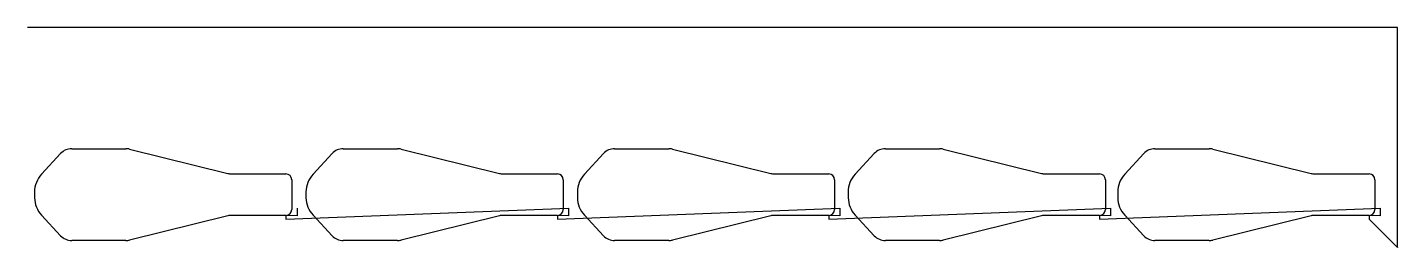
# Model space of a CAD drawing. Header units: metres. Extents: x 0 to 3659, y 0 to 590.
import ezdxf

# ---------------------------------------------------------------- set-up
doc = ezdxf.new("R2010")
doc.units = ezdxf.units.M

msp = doc.modelspace()

# ---------------------------------------------------------------- linework, layer by layer
at = {"layer": 'TOOL_0'}
for p, q in [((1.001, 589.892), (0.001, 589.892)), ((3659.271, 589.892), (1.001, 589.892)), ((3659.271, 0.995), (3659.271, 589.892)), ((118.501, 265), (263.11, 265)), ((272.865, 263.808), (535.375, 198.663)), ((843.492, 264.999), (988.101, 264.999)), ((997.856, 263.807), (1260.366, 198.662)), ((1568.298, 264.998), (1712.907, 264.998)), ((1722.662, 263.806), (1985.172, 198.661)), ((2291.453, 264.997), (2436.062, 264.997)), ((2445.817, 263.805), (2708.327, 198.66)), ((3011.306, 264.996), (3155.915, 264.996)), ((3165.67, 263.804), (3428.18, 198.659)), ((37.772, 196.928), (88.785, 252.017)), ((762.763, 196.927), (813.776, 252.016)), ((1487.569, 196.926), (1538.582, 252.015)), ((2210.724, 196.925), (2261.737, 252.014)), ((2930.577, 196.924), (2981.59, 252.013)), ((544.889, 197.5), (690.5, 197.5)), ((1269.88, 197.499), (1415.491, 197.499)), ((1994.686, 197.498), (2140.297, 197.498)), ((2717.841, 197.497), (2863.452, 197.497)), ((3437.694, 197.496), (3583.305, 197.496)), ((706, 182), (706, 102)), ((1430.991, 181.999), (1430.991, 101.999)), ((2155.797, 181.998), (2155.797, 101.998)), ((2878.952, 181.997), (2878.952, 101.997)), ((3598.805, 181.996), (3598.805, 101.996)), ((88.785, 31.984), (37.772, 87.073)), ((535.375, 85.338), (272.865, 20.193)), ((690.5, 86.501), (544.889, 86.501)), ((690.5, 76.496), (1445.007, 106.181)), ((720.016, 85.514), (690.5, 86.501)), ((690.5, 86.5), (690.5, 76.496)), ((720.016, 106.182), (720.016, 85.514)), ((813.776, 31.983), (762.763, 87.072)), ((1260.366, 85.337), (997.856, 20.192)), ((1415.491, 86.5), (1269.88, 86.5)), ((1415.491, 76.495), (2169.813, 106.18)), ((1445.007, 85.513), (1415.491, 86.5)), ((1415.491, 86.499), (1415.491, 76.495)), ((1445.007, 106.181), (1445.007, 85.513)), ((1538.582, 31.982), (1487.569, 87.071)), ((1985.172, 85.336), (1722.662, 20.191)), ((2140.297, 86.499), (1994.686, 86.499)), ((2140.297, 76.494), (2892.968, 106.179)), ((2169.813, 85.512), (2140.297, 86.499)), ((2140.297, 86.498), (2140.297, 76.494)), ((2169.813, 106.18), (2169.813, 85.512)), ((2261.737, 31.981), (2210.724, 87.07)), ((2708.327, 85.335), (2445.817, 20.19)), ((2863.452, 86.498), (2717.841, 86.498)), ((2863.452, 76.493), (3612.821, 106.178)), ((2892.968, 85.511), (2863.452, 86.498)), ((2863.452, 86.497), (2863.452, 76.493)), ((2892.968, 106.179), (2892.968, 85.511)), ((2981.59, 31.98), (2930.577, 87.069)), ((3428.18, 85.334), (3165.67, 20.189)), ((3583.305, 86.497), (3437.694, 86.497)), ((3612.821, 85.51), (3583.305, 86.497)), ((3583.305, 86.496), (3583.305, 76.492)), ((3583.305, 76.492), (3659.271, -0.005)), ((3612.821, 106.178), (3612.821, 85.51)), ((263.11, 19.001), (118.501, 19.001)), ((988.101, 19), (843.492, 19)), ((1712.907, 18.999), (1568.298, 18.999)), ((2436.062, 18.998), (2291.453, 18.998)), ((3155.915, 18.997), (3011.306, 18.997)), ((3659.271, -0.005), (3659.271, 0.995)), ((3659.271, 0.995), (3659.271, -0.005)), ((3659.271, -0.005), (3659.271, 0.995)), ((3659.271, -0.005), (3659.271, -0.005))]:
    msp.add_line(p, q, dxfattribs=at)
for centre, radius, start, end in [((118.524, 224.448), 40.552, 90.032497, 137.168501), ((263.11, 224.5), 40.5, 76.062574, 90), ((843.515, 224.447), 40.552, 90.032497, 137.168501), ((988.101, 224.499), 40.5, 76.062574, 90), ((1568.321, 224.446), 40.552, 90.032497, 137.168501), ((1712.907, 224.498), 40.5, 76.062574, 90), ((2291.476, 224.445), 40.552, 90.032497, 137.168501), ((2436.062, 224.497), 40.5, 76.062574, 90), ((3011.329, 224.444), 40.552, 90.032497, 137.168501), ((3155.915, 224.496), 40.5, 76.062574, 90), ((89.5, 149.027), 70.5, 137.199793, 179.996749), ((544.889, 237), 39.5, 256.062614, 270), ((690.5, 182), 15.5, 0, 90), ((814.491, 149.026), 70.5, 137.199793, 179.996749), ((1269.88, 236.999), 39.5, 256.062614, 270), ((1415.491, 181.999), 15.5, 0, 90), ((1539.297, 149.025), 70.5, 137.199793, 179.996749), ((1994.686, 236.998), 39.5, 256.062614, 270), ((2140.297, 181.998), 15.5, 0, 90), ((2262.452, 149.024), 70.5, 137.199793, 179.996749), ((2717.841, 236.997), 39.5, 256.062614, 270), ((2863.452, 181.997), 15.5, 0, 90), ((2982.305, 149.023), 70.5, 137.199793, 179.996749), ((3437.694, 236.996), 39.5, 256.062614, 270), ((3583.305, 181.996), 15.5, 0, 90), ((691.547, 142.001), 672.584, 179.40112, 180.738852), ((1416.538, 142), 672.584, 179.40112, 180.738852), ((2141.344, 141.999), 672.584, 179.40112, 180.738852), ((2864.499, 141.998), 672.584, 179.40112, 180.738852), ((3584.352, 141.997), 672.584, 179.40112, 180.738852), ((89.569, 135.002), 70.57, 181.359251, 222.778824), ((814.56, 135.001), 70.57, 181.359251, 222.778824), ((1539.366, 135), 70.57, 181.359251, 222.778824), ((2262.521, 134.999), 70.57, 181.359251, 222.778824), ((2982.374, 134.998), 70.57, 181.359251, 222.778824), ((544.889, 47.001), 39.5, 90, 103.937386), ((690.5, 102), 15.5, 270, 0), ((1269.88, 47), 39.5, 90, 103.937386), ((1415.491, 101.999), 15.5, 270, 0), ((1994.686, 46.999), 39.5, 90, 103.937386), ((2140.297, 101.998), 15.5, 270, 0), ((2717.841, 46.998), 39.5, 90, 103.937386), ((2863.452, 101.997), 15.5, 270, 0), ((3437.694, 46.997), 39.5, 90, 103.937386), ((3583.305, 101.996), 15.5, 270, 0), ((118.524, 59.553), 40.552, 222.831499, 269.967503), ((263.11, 59.501), 40.5, 270, 283.937426), ((843.515, 59.552), 40.552, 222.831499, 269.967503), ((988.101, 59.5), 40.5, 270, 283.937426), ((1568.321, 59.551), 40.552, 222.831499, 269.967503), ((1712.907, 59.499), 40.5, 270, 283.937426), ((2291.476, 59.55), 40.552, 222.831499, 269.967503), ((2436.062, 59.498), 40.5, 270, 283.937426), ((3011.329, 59.549), 40.552, 222.831499, 269.967503), ((3155.915, 59.497), 40.5, 270, 283.937426)]:
    msp.add_arc(centre, radius, start, end, dxfattribs=at)

doc.saveas('drawing.dxf')
